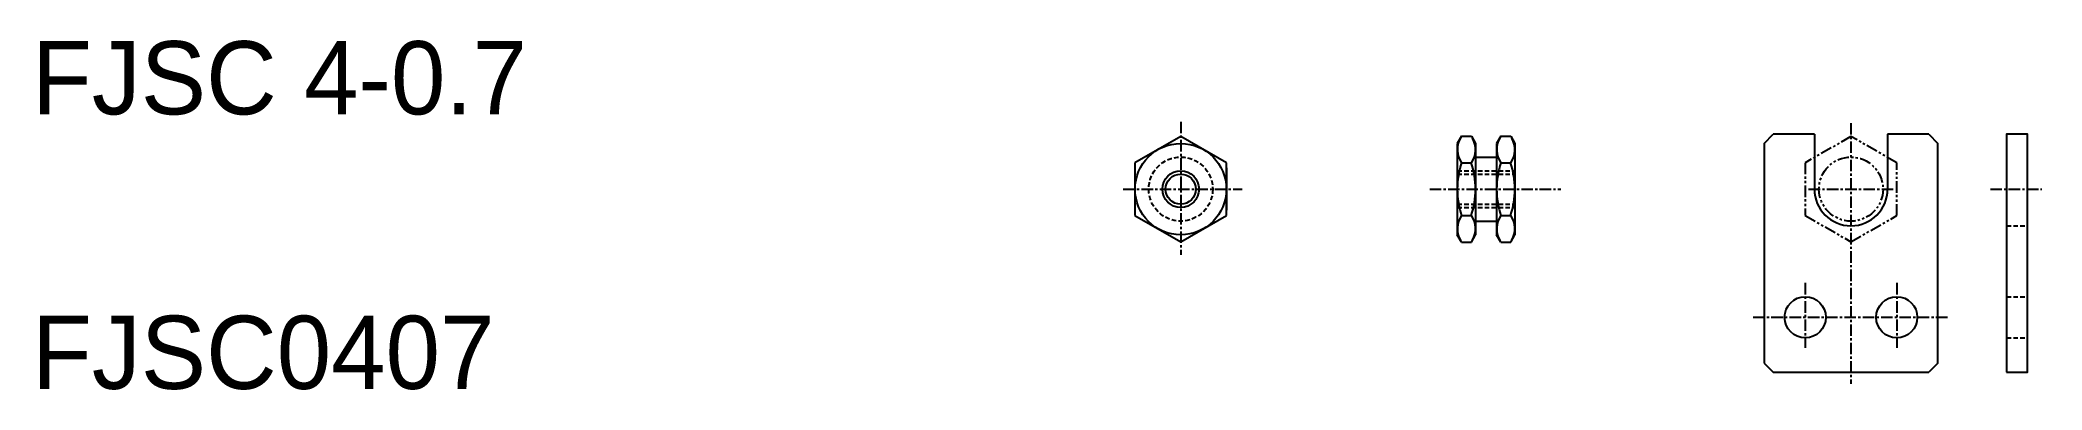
# Model space of a CAD drawing. Extents: x 97 to 316, y 126 to 164.
import ezdxf

# ---------------------------------------------------------------- set-up
doc = ezdxf.new("R2010")
doc.units = 0
for name, pattern in [('CENTER', [2, 1.25, -0.25, 0.25, -0.25]), ('DASHED', [0.75, 0.5, -0.25]), ('PHANTOM', [2.5, 1.25, -0.25, 0.25, -0.25, 0.25, -0.25])]:
    doc.linetypes.add(name, pattern=pattern)
doc.layers.get('0').update_dxf_attribs({"linetype": 'CONTINUOUS'})
doc.layers.add('CENTER', color=1, linetype='CENTER')

msp = doc.modelspace()

# ---------------------------------------------------------------- linework, layer by layer
at = {"color": 7, "linetype": 'CONTINUOUS'}
for p, q in [((222.07, 153.73), (217.07, 150.87)), ((227.07, 150.87), (222.07, 153.73)), ((285.83, 152.98), (286.83, 153.98)), ((291.33, 153.98), (286.83, 153.98)), ((291.33, 153.98), (291.33, 147.98)), ((299.33, 153.98), (299.33, 147.98)), ((303.83, 153.98), (299.33, 153.98)), ((303.83, 153.98), (304.83, 152.98)), ((285.83, 152.98), (285.83, 128.98)), ((304.83, 128.98), (304.83, 152.98)), ((217.07, 150.87), (217.07, 145.09)), ((227.07, 145.09), (227.07, 150.87)), ((227.07, 150.29), (227.07, 145.67)), ((217.07, 145.09), (222.07, 142.23)), ((222.07, 142.23), (227.07, 145.09)), ((285.83, 128.98), (286.83, 127.98)), ((286.83, 127.98), (303.83, 127.98)), ((304.83, 128.98), (303.83, 127.98))]:
    msp.add_line(p, q, dxfattribs=at)
for p, q in [((252.74, 153.75), (252.3, 152.98)), ((252.74, 153.75), (253.85, 153.75)), ((253.85, 153.75), (254.3, 152.98)), ((257.04, 153.75), (256.6, 152.98)), ((257.04, 153.75), (258.15, 153.75)), ((258.15, 153.75), (258.6, 152.98)), ((252.3, 152.98), (252.3, 142.98)), ((254.3, 152.98), (254.3, 142.98)), ((254.3, 151.48), (256.6, 151.48)), ((256.6, 152.98), (256.6, 142.98)), ((258.6, 152.98), (258.6, 142.98)), ((252.75, 150.87), (253.84, 150.87)), ((257.05, 150.87), (258.14, 150.87)), ((252.75, 145.09), (253.84, 145.09)), ((254.3, 144.48), (256.6, 144.48)), ((257.05, 145.09), (258.14, 145.09)), ((252.74, 142.2), (252.3, 142.98)), ((253.85, 142.2), (254.3, 142.98)), ((257.04, 142.2), (256.6, 142.98)), ((258.15, 142.2), (258.6, 142.98)), ((252.74, 142.2), (253.85, 142.2)), ((257.04, 142.2), (258.15, 142.2))]:
    msp.add_line(p, q)
at = {"color": 3, "linetype": 'PHANTOM'}
for p, q in [((295.33, 153.73), (290.33, 150.87)), ((300.33, 150.87), (295.33, 153.73)), ((290.33, 150.87), (290.33, 145.09)), ((300.33, 145.09), (300.33, 150.87)), ((290.33, 145.09), (295.33, 142.23)), ((295.33, 142.23), (300.33, 145.09))]:
    msp.add_line(p, q, dxfattribs=at)
at = {"color": 3, "linetype": 'DASHED'}
for p, q in [((252.3, 149.98), (258.6, 149.98)), ((252.3, 149.63), (258.6, 149.63)), ((252.3, 146.33), (258.6, 146.33)), ((252.3, 145.98), (258.6, 145.98)), ((312.33, 143.98), (314.63, 143.98)), ((312.33, 136.23), (314.63, 136.23)), ((312.33, 131.73), (314.63, 131.73))]:
    msp.add_line(p, q, dxfattribs=at)
at = {"color": 7, "linetype": 'CONTINUOUS'}
msp.add_lwpolyline([(312.33, 127.98), (314.63, 127.98), (314.63, 153.98), (312.33, 153.98)], close=True, dxfattribs=at)
for centre, radius in [((222.07, 147.98), 4.99), ((222.07, 147.98), 1.65), ((290.33, 133.98), 2.25), ((300.33, 133.98), 2.25)]:
    msp.add_circle(centre, radius, dxfattribs=at)
at = {"color": 3, "linetype": 'DASHED'}
msp.add_circle((222.07, 147.98), 3.5, dxfattribs=at)
at = {"color": 3, "linetype": 'PHANTOM'}
msp.add_circle((295.33, 147.98), 3.5, dxfattribs=at)
at = {"color": 3, "linetype": 'CONTINUOUS'}
msp.add_circle((222.07, 147.98), 2, dxfattribs=at)
for centre, radius, start, end in [((254.8, 152.31), 2.5, 150, 215.2644), ((251.8, 152.31), 2.5, 324.7356, 30), ((259.1, 152.31), 2.5, 150, 215.2644), ((256.1, 152.31), 2.5, 324.7356, 30), ((261.61, 147.98), 9.31, 161.9403, 198.0597), ((244.98, 147.98), 9.31, 341.9403, 18.0597), ((265.91, 147.98), 9.31, 161.9403, 198.0597), ((249.28, 147.98), 9.31, 341.9403, 18.0597), ((254.8, 143.65), 2.5, 144.7356, 210), ((251.8, 143.65), 2.5, 330, 35.2644), ((259.1, 143.65), 2.5, 144.7356, 210), ((256.1, 143.65), 2.5, 330, 35.2644)]:
    msp.add_arc(centre, radius, start, end)
at = {"color": 7, "linetype": 'CONTINUOUS'}
msp.add_arc((295.33, 147.98), 4, 180, 0, dxfattribs=at)
at = {"layer": 'CENTER', "color": 1, "linetype": 'CENTER'}
for p, q in [((222.07, 155.35), (222.07, 140.81)), ((295.33, 155.19), (295.33, 126.71)), ((215.79, 147.98), (228.78, 147.98)), ((249.3, 147.98), (263.6, 147.98)), ((290.7, 147.98), (300.2, 147.98)), ((310.56, 147.98), (316.2, 147.98)), ((290.33, 137.73), (290.33, 130.64)), ((300.33, 137.73), (300.33, 130.64)), ((284.62, 133.98), (306.01, 133.98))]:
    msp.add_line(p, q, dxfattribs=at)

# ---------------------------------------------------------------- texts
at = {"color": 7, "linetype": 'CONTINUOUS'}
for s, p in [('FJSC 4-0.7', (96.52, 156.15)), ('FJSC0407', (96.52, 126.15))]:
    msp.add_text(s, height=8, dxfattribs=at).set_placement(p)

doc.saveas('drawing.dxf')
